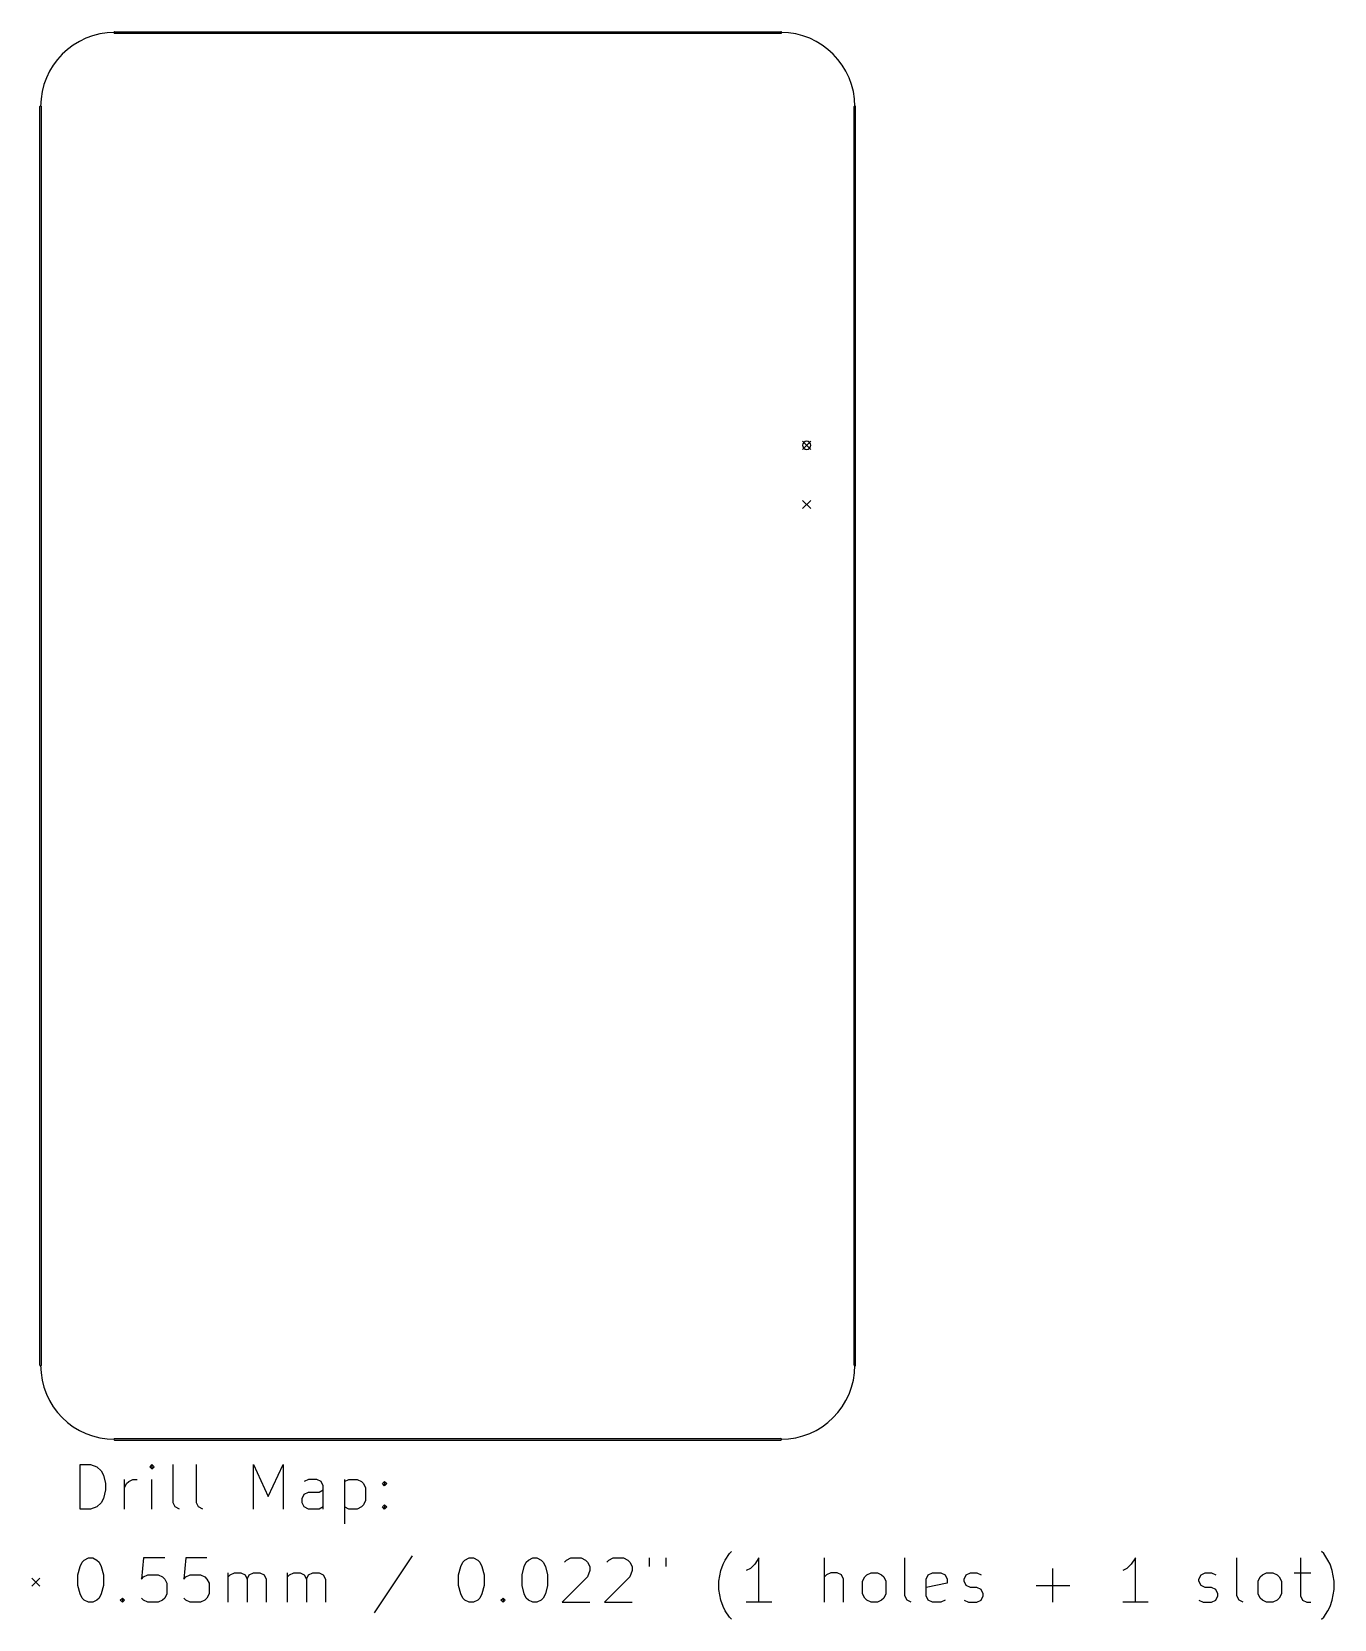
# Model space of a CAD drawing. Extents: x 9 to 97, y -117 to -10.
import ezdxf

# ---------------------------------------------------------------- set-up
doc = ezdxf.new("R2010")
doc.units = 0
doc.header["$MEASUREMENT"] = 0
doc.layers.add('BLACK', color=7, linetype='CONTINUOUS')

msp = doc.modelspace()

# ---------------------------------------------------------------- linework, layer by layer
at = {"layer": 'Black'}
for p, q in [((15, -9.95), (60, -9.95)), ((15, -10.05), (60, -10.05)), ((9.95, -100), (9.95, -15)), ((10.05, -100), (10.05, -15)), ((64.95, -100), (64.95, -15)), ((65.05, -100), (65.05, -15)), ((61.464, -37.603), (62.014, -38.153)), ((62.014, -37.603), (61.464, -38.153)), ((61.464, -41.603), (62.014, -42.153)), ((62.014, -41.603), (61.464, -42.153)), ((15, -104.95), (60, -104.95)), ((15, -105.05), (60, -105.05)), ((12.6643, -109.707), (12.6643, -106.707)), ((12.6643, -106.707), (13.3786, -106.707)), ((13.3786, -106.707), (13.8071, -106.85)), ((13.8071, -106.85), (14.0929, -107.136)), ((14.0929, -107.136), (14.2357, -107.421)), ((17.5214, -106.707), (17.3786, -106.85)), ((17.3786, -106.85), (17.5214, -106.993)), ((17.6643, -106.85), (17.5214, -106.707)), ((17.5214, -106.707), (17.5214, -106.993)), ((17.5214, -106.993), (17.6643, -106.85)), ((18.95, -109.279), (18.95, -106.707)), ((20.5214, -109.279), (20.5214, -106.707)), ((24.3786, -109.707), (24.3786, -106.707)), ((24.3786, -106.707), (25.3786, -108.85)), ((25.3786, -108.85), (26.3786, -106.707)), ((26.3786, -106.707), (26.3786, -109.707)), ((14.2357, -107.421), (14.3786, -107.993)), ((14.3786, -107.993), (14.3786, -108.421)), ((15.6643, -109.707), (15.6643, -107.707)), ((15.6643, -108.279), (15.8071, -107.993)), ((15.8071, -107.993), (15.95, -107.85)), ((15.95, -107.85), (16.2357, -107.707)), ((16.2357, -107.707), (16.5214, -107.707)), ((17.5214, -109.707), (17.5214, -107.707)), ((28.0929, -107.707), (27.8071, -107.85)), ((28.6643, -107.707), (28.0929, -107.707)), ((28.95, -107.85), (28.6643, -107.707)), ((29.0929, -108.136), (28.95, -107.85)), ((29.0929, -109.707), (29.0929, -108.136)), ((30.5214, -107.707), (30.5214, -110.707)), ((30.5214, -107.85), (30.8071, -107.707)), ((30.8071, -107.707), (31.3786, -107.707)), ((31.3786, -107.707), (31.6643, -107.85)), ((31.6643, -107.85), (31.8071, -107.993)), ((31.8071, -107.993), (31.95, -108.279)), ((33.0929, -107.993), (33.2357, -107.85)), ((33.2357, -108.136), (33.0929, -107.993)), ((33.2357, -107.85), (33.3786, -107.993)), ((33.2357, -107.85), (33.2357, -108.136)), ((33.3786, -107.993), (33.2357, -108.136)), ((14.0929, -109.279), (13.8071, -109.564)), ((14.2357, -108.993), (14.0929, -109.279)), ((14.3786, -108.421), (14.2357, -108.993)), ((19.0929, -109.564), (18.95, -109.279)), ((20.6643, -109.564), (20.5214, -109.279)), ((27.6643, -108.993), (27.8071, -108.707)), ((27.6643, -109.279), (27.6643, -108.993)), ((27.8071, -109.564), (27.6643, -109.279)), ((27.8071, -108.707), (28.0929, -108.564)), ((28.0929, -108.564), (28.8071, -108.564)), ((28.8071, -108.564), (29.0929, -108.421)), ((31.95, -109.136), (31.8071, -109.421)), ((31.95, -108.279), (31.95, -109.136)), ((13.3786, -109.707), (12.6643, -109.707)), ((13.8071, -109.564), (13.3786, -109.707)), ((19.3786, -109.707), (19.0929, -109.564)), ((20.95, -109.707), (20.6643, -109.564)), ((28.0929, -109.707), (27.8071, -109.564)), ((28.8071, -109.707), (28.0929, -109.707)), ((29.0929, -109.564), (28.8071, -109.707)), ((30.8071, -109.707), (30.5214, -109.564)), ((31.3786, -109.707), (30.8071, -109.707)), ((31.6643, -109.564), (31.3786, -109.707)), ((31.8071, -109.421), (31.6643, -109.564)), ((33.0929, -109.564), (33.2357, -109.421)), ((33.2357, -109.707), (33.0929, -109.564)), ((33.2357, -109.421), (33.3786, -109.564)), ((33.2357, -109.421), (33.2357, -109.707)), ((33.3786, -109.564), (33.2357, -109.707)), ((12.5214, -114.15), (12.6643, -113.579)), ((12.6643, -113.579), (12.8071, -113.293)), ((12.8071, -113.293), (12.95, -113.15)), ((12.95, -113.15), (13.2357, -113.007)), ((13.2357, -113.007), (13.5214, -113.007)), ((13.5214, -113.007), (13.8071, -113.15)), ((13.8071, -113.15), (13.95, -113.293)), ((13.95, -113.293), (14.0929, -113.579)), ((14.0929, -113.579), (14.2357, -114.15)), ((16.95, -113.007), (16.8071, -114.436)), ((18.3786, -113.007), (16.95, -113.007)), ((19.8071, -113.007), (19.6643, -114.436)), ((21.2357, -113.007), (19.8071, -113.007)), ((35.0929, -112.864), (32.5214, -116.721)), ((38.2357, -114.15), (38.3786, -113.579)), ((38.3786, -113.579), (38.5214, -113.293)), ((38.5214, -113.293), (38.6643, -113.15)), ((38.6643, -113.15), (38.95, -113.007)), ((38.95, -113.007), (39.2357, -113.007)), ((39.2357, -113.007), (39.5214, -113.15)), ((39.5214, -113.15), (39.6643, -113.293)), ((39.6643, -113.293), (39.8071, -113.579)), ((39.8071, -113.579), (39.95, -114.15)), ((42.5214, -114.15), (42.6643, -113.579)), ((42.6643, -113.579), (42.8071, -113.293)), ((42.8071, -113.293), (42.95, -113.15)), ((42.95, -113.15), (43.2357, -113.007)), ((43.2357, -113.007), (43.5214, -113.007)), ((43.5214, -113.007), (43.8071, -113.15)), ((43.8071, -113.15), (43.95, -113.293)), ((43.95, -113.293), (44.0929, -113.579)), ((44.0929, -113.579), (44.2357, -114.15)), ((45.3786, -113.293), (45.5214, -113.15)), ((45.5214, -113.15), (45.8071, -113.007)), ((45.8071, -113.007), (46.5214, -113.007)), ((46.5214, -113.007), (46.8071, -113.15)), ((46.8071, -113.15), (46.95, -113.293)), ((46.95, -113.293), (47.0929, -113.579)), ((47.0929, -113.579), (47.0929, -113.864)), ((48.2357, -113.293), (48.3786, -113.15)), ((48.3786, -113.15), (48.6643, -113.007)), ((48.6643, -113.007), (49.3786, -113.007)), ((49.3786, -113.007), (49.6643, -113.15)), ((49.6643, -113.15), (49.8071, -113.293)), ((49.8071, -113.293), (49.95, -113.579)), ((49.95, -113.579), (49.95, -113.864)), ((51.0929, -113.007), (51.0929, -113.579)), ((52.2357, -113.007), (52.2357, -113.579)), ((55.95, -113.864), (56.0929, -113.436)), ((56.0929, -113.436), (56.2357, -113.15)), ((56.2357, -113.15), (56.5214, -112.721)), ((56.5214, -112.721), (56.6643, -112.579)), ((58.2357, -113.436), (57.95, -113.721)), ((58.5214, -113.007), (58.2357, -113.436)), ((58.5214, -116.007), (58.5214, -113.007)), ((62.95, -116.007), (62.95, -113.007)), ((68.3786, -115.579), (68.3786, -113.007)), ((83.6643, -113.436), (83.3786, -113.721)), ((83.95, -113.007), (83.6643, -113.436)), ((83.95, -116.007), (83.95, -113.007)), ((90.8071, -115.579), (90.8071, -113.007)), ((95.0929, -113.007), (95.0929, -115.579)), ((96.6643, -112.721), (96.5214, -112.579)), ((96.95, -113.15), (96.6643, -112.721)), ((97.0929, -113.436), (96.95, -113.15)), ((97.2357, -113.864), (97.0929, -113.436)), ((9.4, -114.375), (9.95, -114.925)), ((9.95, -114.375), (9.4, -114.925)), ((12.5214, -114.864), (12.5214, -114.15)), ((14.2357, -114.15), (14.2357, -114.864)), ((16.8071, -114.436), (16.95, -114.293)), ((16.95, -114.293), (17.2357, -114.15)), ((17.2357, -114.15), (17.95, -114.15)), ((17.95, -114.15), (18.2357, -114.293)), ((18.2357, -114.293), (18.3786, -114.436)), ((18.3786, -114.436), (18.5214, -114.721)), ((19.6643, -114.436), (19.8071, -114.293)), ((19.8071, -114.293), (20.0929, -114.15)), ((20.0929, -114.15), (20.8071, -114.15)), ((20.8071, -114.15), (21.0929, -114.293)), ((21.0929, -114.293), (21.2357, -114.436)), ((21.2357, -114.436), (21.3786, -114.721)), ((22.6643, -116.007), (22.6643, -114.007)), ((22.6643, -114.293), (22.8071, -114.15)), ((22.8071, -114.15), (23.0929, -114.007)), ((23.0929, -114.007), (23.5214, -114.007)), ((23.5214, -114.007), (23.8071, -114.15)), ((23.8071, -114.15), (23.95, -114.436)), ((23.95, -114.436), (24.0929, -114.15)), ((23.95, -114.436), (23.95, -116.007)), ((24.0929, -114.15), (24.3786, -114.007)), ((24.3786, -114.007), (24.8071, -114.007)), ((24.8071, -114.007), (25.0929, -114.15)), ((25.0929, -114.15), (25.2357, -114.436)), ((25.2357, -114.436), (25.2357, -116.007)), ((26.6643, -116.007), (26.6643, -114.007)), ((26.6643, -114.293), (26.8071, -114.15)), ((26.8071, -114.15), (27.0929, -114.007)), ((27.0929, -114.007), (27.5214, -114.007)), ((27.5214, -114.007), (27.8071, -114.15)), ((27.8071, -114.15), (27.95, -114.436)), ((27.95, -114.436), (28.0929, -114.15)), ((27.95, -114.436), (27.95, -116.007)), ((28.0929, -114.15), (28.3786, -114.007)), ((28.3786, -114.007), (28.8071, -114.007)), ((28.8071, -114.007), (29.0929, -114.15)), ((29.0929, -114.15), (29.2357, -114.436)), ((29.2357, -114.436), (29.2357, -116.007)), ((38.2357, -114.864), (38.2357, -114.15)), ((39.95, -114.15), (39.95, -114.864)), ((42.5214, -114.864), (42.5214, -114.15)), ((44.2357, -114.15), (44.2357, -114.864)), ((46.95, -114.293), (45.2357, -116.007)), ((47.0929, -113.864), (46.95, -114.293)), ((49.8071, -114.293), (48.0929, -116.007)), ((49.95, -113.864), (49.8071, -114.293)), ((55.8071, -114.579), (55.95, -113.864)), ((55.8071, -115.15), (55.8071, -114.579)), ((57.95, -113.721), (57.6643, -113.864)), ((63.0929, -114.15), (62.95, -114.293)), ((63.3786, -114.007), (63.0929, -114.15)), ((63.8071, -114.007), (63.3786, -114.007)), ((64.0929, -114.15), (63.8071, -114.007)), ((64.2357, -114.436), (64.0929, -114.15)), ((64.2357, -116.007), (64.2357, -114.436)), ((65.5214, -114.579), (65.6643, -114.293)), ((65.5214, -115.436), (65.5214, -114.579)), ((65.6643, -114.293), (65.8071, -114.15)), ((65.8071, -114.15), (66.0929, -114.007)), ((66.0929, -114.007), (66.5214, -114.007)), ((66.5214, -114.007), (66.8071, -114.15)), ((66.8071, -114.15), (66.95, -114.293)), ((66.95, -114.293), (67.0929, -114.579)), ((67.0929, -114.579), (67.0929, -115.436)), ((69.8071, -114.436), (69.95, -114.15)), ((69.8071, -115.579), (69.8071, -114.436)), ((69.95, -114.15), (70.2357, -114.007)), ((70.2357, -114.007), (70.8071, -114.007)), ((70.8071, -114.007), (71.0929, -114.15)), ((71.0929, -114.15), (71.2357, -114.436)), ((71.2357, -114.436), (71.2357, -114.721)), ((72.3786, -114.436), (72.5214, -114.15)), ((72.3786, -114.579), (72.3786, -114.436)), ((72.5214, -114.864), (72.3786, -114.579)), ((72.5214, -114.15), (72.8071, -114.007)), ((72.8071, -114.007), (73.2357, -114.007)), ((73.2357, -114.007), (73.5214, -114.15)), ((78.3786, -116.007), (78.3786, -113.721)), ((83.3786, -113.721), (83.0929, -113.864)), ((88.2357, -114.436), (88.3786, -114.15)), ((88.2357, -114.579), (88.2357, -114.436)), ((88.3786, -114.864), (88.2357, -114.579)), ((88.3786, -114.15), (88.6643, -114.007)), ((88.6643, -114.007), (89.0929, -114.007)), ((89.0929, -114.007), (89.3786, -114.15)), ((92.2357, -114.579), (92.3786, -114.293)), ((92.2357, -115.436), (92.2357, -114.579)), ((92.3786, -114.293), (92.5214, -114.15)), ((92.5214, -114.15), (92.8071, -114.007)), ((92.8071, -114.007), (93.2357, -114.007)), ((93.2357, -114.007), (93.5214, -114.15)), ((93.5214, -114.15), (93.6643, -114.293)), ((93.6643, -114.293), (93.8071, -114.579)), ((93.8071, -114.579), (93.8071, -115.436)), ((94.6643, -114.007), (95.8071, -114.007)), ((97.3786, -114.579), (97.2357, -113.864)), ((97.3786, -115.15), (97.3786, -114.579)), ((12.6643, -115.436), (12.5214, -114.864)), ((12.8071, -115.721), (12.6643, -115.436)), ((12.95, -115.864), (12.8071, -115.721)), ((13.95, -115.721), (13.8071, -115.864)), ((14.0929, -115.436), (13.95, -115.721)), ((14.2357, -114.864), (14.0929, -115.436)), ((15.3786, -115.864), (15.5214, -115.721)), ((15.5214, -115.721), (15.6643, -115.864)), ((15.5214, -115.721), (15.5214, -116.007)), ((16.95, -115.864), (16.8071, -115.721)), ((18.3786, -115.721), (18.2357, -115.864)), ((18.5214, -115.436), (18.3786, -115.721)), ((18.5214, -114.721), (18.5214, -115.436)), ((19.8071, -115.864), (19.6643, -115.721)), ((21.2357, -115.721), (21.0929, -115.864)), ((21.3786, -115.436), (21.2357, -115.721)), ((21.3786, -114.721), (21.3786, -115.436)), ((38.3786, -115.436), (38.2357, -114.864)), ((38.5214, -115.721), (38.3786, -115.436)), ((38.6643, -115.864), (38.5214, -115.721)), ((39.6643, -115.721), (39.5214, -115.864)), ((39.8071, -115.436), (39.6643, -115.721)), ((39.95, -114.864), (39.8071, -115.436)), ((41.0929, -115.864), (41.2357, -115.721)), ((41.2357, -115.721), (41.3786, -115.864)), ((41.2357, -115.721), (41.2357, -116.007)), ((42.6643, -115.436), (42.5214, -114.864)), ((42.8071, -115.721), (42.6643, -115.436)), ((42.95, -115.864), (42.8071, -115.721)), ((43.95, -115.721), (43.8071, -115.864)), ((44.0929, -115.436), (43.95, -115.721)), ((44.2357, -114.864), (44.0929, -115.436)), ((55.95, -115.864), (55.8071, -115.15)), ((65.6643, -115.721), (65.5214, -115.436)), ((65.8071, -115.864), (65.6643, -115.721)), ((66.95, -115.721), (66.8071, -115.864)), ((67.0929, -115.436), (66.95, -115.721)), ((68.5214, -115.864), (68.3786, -115.579)), ((71.2357, -114.721), (69.8071, -115.007)), ((69.95, -115.864), (69.8071, -115.579)), ((72.8071, -115.007), (72.5214, -114.864)), ((73.2357, -115.007), (72.8071, -115.007)), ((73.5214, -115.15), (73.2357, -115.007)), ((73.6643, -115.436), (73.5214, -115.15)), ((73.5214, -115.864), (73.6643, -115.579)), ((73.6643, -115.579), (73.6643, -115.436)), ((77.2357, -114.864), (79.5214, -114.864)), ((88.6643, -115.007), (88.3786, -114.864)), ((89.0929, -115.007), (88.6643, -115.007)), ((89.3786, -115.15), (89.0929, -115.007)), ((89.5214, -115.436), (89.3786, -115.15)), ((89.3786, -115.864), (89.5214, -115.579)), ((89.5214, -115.579), (89.5214, -115.436)), ((90.95, -115.864), (90.8071, -115.579)), ((92.3786, -115.721), (92.2357, -115.436)), ((92.5214, -115.864), (92.3786, -115.721)), ((93.6643, -115.721), (93.5214, -115.864)), ((93.8071, -115.436), (93.6643, -115.721)), ((95.0929, -115.579), (95.2357, -115.864)), ((97.2357, -115.864), (97.3786, -115.15)), ((13.2357, -116.007), (12.95, -115.864)), ((13.5214, -116.007), (13.2357, -116.007)), ((13.8071, -115.864), (13.5214, -116.007)), ((15.5214, -116.007), (15.3786, -115.864)), ((15.6643, -115.864), (15.5214, -116.007)), ((17.2357, -116.007), (16.95, -115.864)), ((17.95, -116.007), (17.2357, -116.007)), ((18.2357, -115.864), (17.95, -116.007)), ((20.0929, -116.007), (19.8071, -115.864)), ((20.8071, -116.007), (20.0929, -116.007)), ((21.0929, -115.864), (20.8071, -116.007)), ((38.95, -116.007), (38.6643, -115.864)), ((39.2357, -116.007), (38.95, -116.007)), ((39.5214, -115.864), (39.2357, -116.007)), ((41.2357, -116.007), (41.0929, -115.864)), ((41.3786, -115.864), (41.2357, -116.007)), ((43.2357, -116.007), (42.95, -115.864)), ((43.5214, -116.007), (43.2357, -116.007)), ((43.8071, -115.864), (43.5214, -116.007)), ((45.2357, -116.007), (47.0929, -116.007)), ((48.0929, -116.007), (49.95, -116.007)), ((56.0929, -116.293), (55.95, -115.864)), ((56.2357, -116.579), (56.0929, -116.293)), ((56.5214, -117.007), (56.2357, -116.579)), ((59.3786, -116.007), (57.6643, -116.007)), ((66.0929, -116.007), (65.8071, -115.864)), ((66.5214, -116.007), (66.0929, -116.007)), ((66.8071, -115.864), (66.5214, -116.007)), ((68.8071, -116.007), (68.5214, -115.864)), ((70.2357, -116.007), (69.95, -115.864)), ((70.8071, -116.007), (70.2357, -116.007)), ((71.0929, -115.864), (70.8071, -116.007)), ((72.3786, -115.864), (72.6643, -116.007)), ((72.6643, -116.007), (73.2357, -116.007)), ((73.2357, -116.007), (73.5214, -115.864)), ((84.8071, -116.007), (83.0929, -116.007)), ((88.2357, -115.864), (88.5214, -116.007)), ((88.5214, -116.007), (89.0929, -116.007)), ((89.0929, -116.007), (89.3786, -115.864)), ((91.2357, -116.007), (90.95, -115.864)), ((92.8071, -116.007), (92.5214, -115.864)), ((93.2357, -116.007), (92.8071, -116.007)), ((93.5214, -115.864), (93.2357, -116.007)), ((95.2357, -115.864), (95.5214, -116.007)), ((95.5214, -116.007), (95.8071, -116.007)), ((96.6643, -117.007), (96.95, -116.579)), ((96.95, -116.579), (97.0929, -116.293)), ((97.0929, -116.293), (97.2357, -115.864)), ((56.6643, -117.15), (56.5214, -117.007)), ((96.5214, -117.15), (96.6643, -117.007))]:
    msp.add_line(p, q, dxfattribs=at)
for centre, radius, start, end in [((15, -15), 5, 90, 180), ((15, -10), 0.05, 90, 270), ((60, -10), 0.05, 270, 450), ((60, -15), 5, 0, 90), ((10, -15), 0.05, 360, 540), ((65, -15), 0.05, 360, 540), ((61.739, -37.878), 0.275, 360, 540), ((61.739, -37.878), 0.275, 180, 360), ((10, -100), 0.05, 180, 360), ((15, -100), 5, -180, -90), ((60, -100), 5, -90, 0), ((65, -100), 0.05, 180, 360), ((15, -105), 0.05, 90, 270), ((60, -105), 0.05, 270, 450)]:
    msp.add_arc(centre, radius, start, end, dxfattribs=at)

doc.saveas('drawing.dxf')
